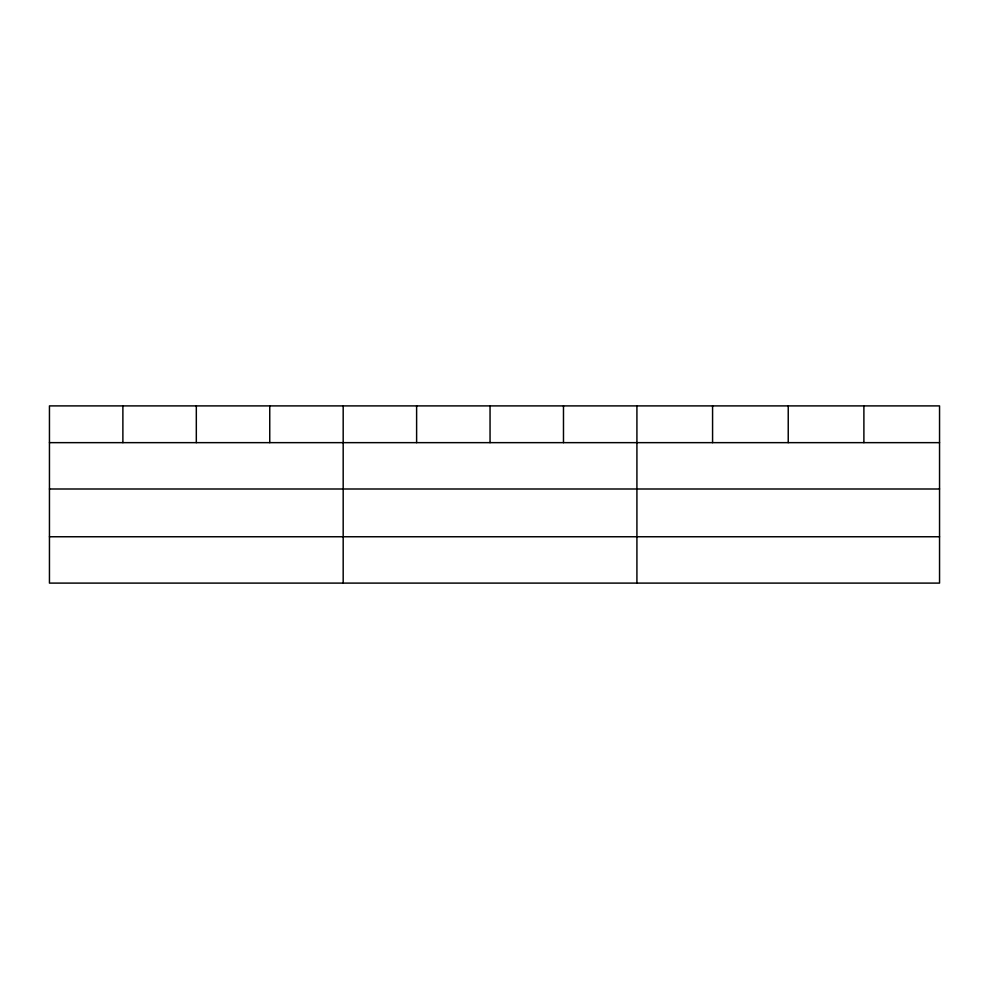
<?xml version="1.0" encoding="UTF-8"?>
<svg xmlns="http://www.w3.org/2000/svg" width="989" height="989" viewBox="0 0 989 989"><rect width="100%" height="100%" fill="white"/><g stroke="black" fill="none" stroke-linecap="round" stroke-linejoin="round"><path stroke-width="1.48" d="M939.55 488.999L939.55 405.898L49.45 405.898L49.45 583.102L939.55 583.102L939.55 488.999L49.45 488.999M49.45 442.652L939.55 442.652M49.45 536.755L939.55 536.755M863.891 405.898L863.891 442.652M788.233 405.898L788.233 442.652M712.575 405.898L712.575 442.652M636.916 405.898L636.916 583.102M563.483 405.898L563.483 442.652M490.05 405.898L490.05 442.652M416.616 405.898L416.616 442.652M343.183 405.898L343.183 583.102M269.75 405.898L269.75 442.652M196.317 405.898L196.317 442.652M122.883 405.898L122.883 442.652"/></g></svg>
